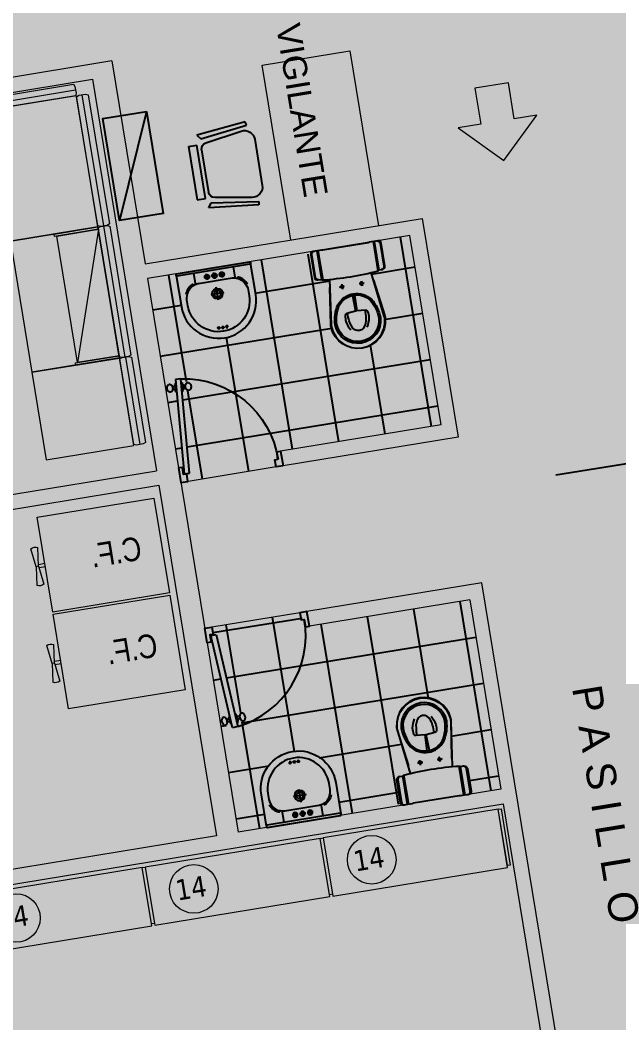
# Model space of a CAD drawing. Header units: metres. Extents: x 2 to 659295185, y -28 to 1124222152.
# Drawn here: x 655570.19 to 655574.24, y 1126618.64 to 1126625.43 of the extents above; entities that cross this region are included whole.
import ezdxf

# ---------------------------------------------------------------- set-up
doc = ezdxf.new("R2010")
doc.units = ezdxf.units.M
doc.header["$MEASUREMENT"] = 0
for name, pattern in [('CCSM_XREF_ESTRUCTURA15$0$DASHDOT', [1, 0.5, -0.25, 0, -0.25]), ('CONTINUA', [0]), ('DASHDOT', [1, 0.5, -0.25, 0, -0.25])]:
    doc.linetypes.add(name, pattern=pattern)
doc.layers.get('0').update_dxf_attribs({"linetype": 'CONTINUOUS'})
for name, color, linetype, lineweight in [('0-ESCALERAS', 100, 'CONTINUOUS', 9), ('LC-CODIGOS', 12, 'CONTINUOUS', 0), ('LC-EQUIPOS', 12, 'CONTINUOUS', 13), ('LC-MUEBLE MADERA', 12, 'CONTINUOUS', 9), ('LC-TEXTOS', 12, 'CONTINUOUS', 13), ('LOCALES ASIGNADOS', 41, 'DASHDOT', 0), ('mobiliario', 252, 'CONTINUOUS', 13), ('None', 12, 'CONTINUOUS', 5)]:
    doc.layers.add(name, color=color, linetype=linetype, lineweight=lineweight)
for name, color, linetype in [('1', 7, 'CONTINUOUS'), ('A-PARED', 2, 'CONTINUA'), ('E-CB-COLUMNA', 2, 'CONTINUOUS'), ('E-eje columna', 9, 'CCSM_XREF_ESTRUCTURA15$0$DASHDOT'), ('FMCHAIR', 12, 'CONTINUOUS'), ('PA', 2, 'CONTINUOUS'), ('PISO', 161, 'CONTINUOUS'), ('PUERTAS', 8, 'CONTINUOUS'), ('SANIT', 8, 'CONTINUOUS'), ('SILLAS', 2, 'CONTINUOUS'), ('TEXT', 5, 'CONTINUOUS')]:
    doc.layers.add(name, color=color, linetype=linetype)
doc.styles.add('A', font='arial.ttf')
doc.styles.add('LAURA', font='ARIALN.TTF')
doc.styles.get("Standard").update_dxf_attribs({"font": 'tahoma.ttf'})
pattern_1 = [(99.3179, (655592.12416, 1126547.12435), (-0.3133107, -0.051407), []), (189.3179, (655592.12416, 1126547.12435), (0.051407, -0.3133107), [])]

# ---------------------------------------------------------------- blocks, each defined once
blk = doc.blocks.new('14')
for points in [[(0, 0), (0.3867, 0), (0.3867, -0.02), (0, -0.02)], [(0.4, -0.02), (0, -0.02), (0, -1.22), (0.4, -1.22)], [(0, -1.22), (0.3867, -1.22), (0.3867, -1.24), (0, -1.24)]]:
    blk.add_lwpolyline(points, close=True)
at = {"layer": 'LC-CODIGOS', "color": 185}
blk.add_circle((0.1994, -0.9195), 0.1645, dxfattribs=at)
at = {"layer": 'LC-CODIGOS', "color": 185, "insert": (0.1211, -0.8327), "char_height": 0.13925, "width": 0.016231, "attachment_point": 3, "rotation": 90}
blk.add_mtext('14', dxfattribs=at)
blk = doc.blocks.new('CCSM_COLUMNA REC')
blk.add_lwpolyline([(-0.25, -0.25), (0.25, -0.25), (0.25, 0.25), (-0.25, 0.25)], close=True)
at = {"layer": 'E-eje columna'}
for p, q in [((0, -0.7889), (0, 0.7889)), ((-0.7737, 0), (0.7737, 0))]:
    blk.add_line(p, q, dxfattribs=at)
blk = doc.blocks.new('ADCS')
at = {"layer": 'PUERTAS', "color": 8}
for p, q in [((660763.5503, 1123928.8392), (660764.1903, 1123928.8846)), ((660764.1903, 1123928.8846), (660764.1927, 1123928.8475)), ((660763.5528, 1123928.8021), (660763.5503, 1123928.8392)), ((660764.1927, 1123928.8475), (660763.5528, 1123928.8021))]:
    blk.add_line(p, q, dxfattribs=at)
at = {"layer": 'PUERTAS', "color": 12}
for p, q in [((660763.5757, 1123928.8427), (660763.5758, 1123928.8409)), ((660763.5783, 1123928.8457), (660763.5863, 1123928.8462)), ((660763.5863, 1123928.8462), (660763.6252, 1123928.8488)), ((660763.587, 1123928.8481), (660763.5871, 1123928.8463)), ((660763.5896, 1123928.8511), (660763.6212, 1123928.8532)), ((660763.595, 1123928.868), (660763.5961, 1123928.8515)), ((660763.6136, 1123928.8692), (660763.6147, 1123928.8528)), ((660763.6241, 1123928.8506), (660763.6242, 1123928.8497)), ((660763.6241, 1123928.8506), (660763.6242, 1123928.8497)), ((660763.6331, 1123928.8493), (660763.6252, 1123928.8488)), ((660763.636, 1123928.8467), (660763.6362, 1123928.8449)), ((660763.5785, 1123928.8009), (660763.5783, 1123928.8027)), ((660763.5814, 1123928.7982), (660763.5894, 1123928.7988)), ((660763.5894, 1123928.7988), (660763.6283, 1123928.8013)), ((660763.5904, 1123928.797), (660763.5903, 1123928.7988)), ((660763.5933, 1123928.7944), (660763.6249, 1123928.7965)), ((660763.6009, 1123928.7784), (660763.5998, 1123928.7948)), ((660763.6195, 1123928.7796), (660763.6184, 1123928.796)), ((660763.6275, 1123928.7994), (660763.6274, 1123928.8004)), ((660763.6275, 1123928.7994), (660763.6274, 1123928.8004)), ((660763.6362, 1123928.8019), (660763.6283, 1123928.8013)), ((660763.6388, 1123928.8048), (660763.6387, 1123928.8067))]:
    blk.add_line(p, q, dxfattribs=at)
at = {"layer": 'PUERTAS', "color": 8}
for points in [[(660764.1456, 1123928.9153), (660764.2456, 1123928.9153), (660764.2456, 1123928.8672), (660764.1956, 1123928.8672), (660764.1956, 1123928.8888), (660764.1456, 1123928.8888)], [(660764.2456, 1123928.2153), (660764.2456, 1123928.2633), (660764.1956, 1123928.2633), (660764.1956, 1123928.2418), (660764.1456, 1123928.2418), (660764.1456, 1123928.2153)]]:
    blk.add_lwpolyline(points, close=True, dxfattribs=at)
at = {"layer": 'PUERTAS', "color": 12}
for centre, radius, start, end in [((660763.5898, 1123928.8853), 0.0135, 153.268, 183.77245), ((660763.5898, 1123928.8853), 0.0135, 183.77245, 214.27689), ((660763.5965, 1123928.882), 0.0209, 128.88236, 153.268), ((660763.601, 1123928.8763), 0.0282, 110.00913, 128.88236), ((660763.6044, 1123928.8671), 0.038, 93.77245, 110.00913), ((660763.6044, 1123928.8671), 0.038, 77.53576, 93.77245), ((660763.6065, 1123928.8767), 0.0282, 58.66253, 77.53576), ((660763.6103, 1123928.8829), 0.0209, 34.27689, 58.66253), ((660763.6098, 1123928.8904), 0.0209, 308.88236, 333.268), ((660763.6164, 1123928.8871), 0.0135, 3.77245, 34.27689), ((660763.6164, 1123928.8871), 0.0135, 333.268, 3.77245), ((660763.5785, 1123928.8429), 0.00279, 93.77245, 183.77245), ((660763.596, 1123928.8895), 0.0209, 214.27689, 238.66253), ((660763.5998, 1123928.8957), 0.0282, 238.66253, 257.53576), ((660763.5863, 1123928.8472), 0.00093, 273.77245, 18.24996), ((660763.5898, 1123928.8483), 0.00279, 93.77245, 198.24996), ((660763.6019, 1123928.9053), 0.038, 257.53576, 273.77245), ((660763.6019, 1123928.9053), 0.038, 273.77245, 290.00913), ((660763.6052, 1123928.8961), 0.0282, 290.00913, 308.88236), ((660763.6213, 1123928.8504), 0.00279, 3.77245, 93.77245), ((660763.6251, 1123928.8497), 0.00093, 183.77245, 273.77245), ((660763.6333, 1123928.8465), 0.00279, 3.77245, 93.77245), ((660763.5813, 1123928.801), 0.00279, 183.77245, 273.77245), ((660763.5981, 1123928.7605), 0.0135, 153.268, 183.77245), ((660763.5981, 1123928.7605), 0.0135, 183.77245, 214.27689), ((660763.6047, 1123928.7571), 0.0209, 128.88236, 153.268), ((660763.6042, 1123928.7647), 0.0209, 214.27689, 238.66253), ((660763.5895, 1123928.7978), 0.00093, 349.29494, 93.77245), ((660763.5932, 1123928.7972), 0.00279, 169.29494, 273.77245), ((660763.6093, 1123928.7515), 0.0282, 110.00913, 128.88236), ((660763.608, 1123928.7709), 0.0282, 238.66253, 257.53576), ((660763.6126, 1123928.7422), 0.038, 93.77245, 110.00913), ((660763.6101, 1123928.7804), 0.038, 257.53576, 273.77245), ((660763.6126, 1123928.7422), 0.038, 77.53576, 93.77245), ((660763.6101, 1123928.7804), 0.038, 273.77245, 290.00913), ((660763.6147, 1123928.7518), 0.0282, 58.66253, 77.53576), ((660763.6135, 1123928.7712), 0.0282, 290.00913, 308.88236), ((660763.6247, 1123928.7992), 0.00279, 273.77245, 3.77245), ((660763.6284, 1123928.8004), 0.00093, 93.77245, 183.77245), ((660763.6185, 1123928.758), 0.0209, 34.27689, 58.66253), ((660763.618, 1123928.7656), 0.0209, 308.88236, 333.268), ((660763.6247, 1123928.7622), 0.0135, 3.77245, 34.27689), ((660763.636, 1123928.8046), 0.00279, 273.77245, 3.77245), ((660763.6247, 1123928.7622), 0.0135, 333.268, 3.77245)]:
    blk.add_arc(centre, radius, start, end, dxfattribs=at)
at = {"layer": 'PUERTAS'}
blk.add_arc((660764.1903, 1123928.8846), 0.6429, 187.37841, 270.4761, dxfattribs=at)
blk = doc.blocks.new('mod')
at = {"color": 12, "linetype": 'Continuous', "lineweight": 5}
for p, q in [((10.5295, 36.0128), (10.537, 36.0302)), ((10.5295, 35.9675), (10.5295, 36.0128)), ((10.537, 36.0302), (11.422, 36.0302)), ((11.422, 36.0302), (11.4295, 36.0128)), ((11.4295, 36.0128), (11.437, 36.0302)), ((11.4295, 36.0128), (11.4295, 35.9675)), ((11.4295, 35.9675), (11.4295, 36.0128)), ((11.437, 36.0302), (12.322, 36.0302)), ((12.322, 36.0302), (12.3295, 36.0128)), ((12.3295, 36.0128), (12.3295, 35.9675)), ((11.4295, 35.9902), (10.5295, 35.9902)), ((10.537, 35.9502), (10.5295, 35.9675)), ((11.422, 35.9502), (10.537, 35.9502)), ((11.4295, 35.9675), (11.422, 35.9502)), ((12.3295, 35.9902), (11.4295, 35.9902)), ((11.437, 35.9502), (11.4295, 35.9675)), ((12.322, 35.9502), (11.437, 35.9502)), ((12.3295, 35.9675), (12.322, 35.9502)), ((10.935, 34.4647), (10.935, 35.0357)), ((10.9495, 35.0357), (10.9495, 34.4647))]:
    blk.add_line(p, q, dxfattribs=at)
at = {"color": 12, "linetype": 'Continuous', "lineweight": 5, "flags": 128}
blk.add_lwpolyline([(10.7323, 34.7502), (10.935, 34.4647), (10.935, 35.0357)], close=True, dxfattribs=at)
at = {"layer": 'mobiliario', "color": 12}
for p, q in [((12.3295, 35.9503), (11.4295, 35.9503)), ((11.4295, 35.9503), (11.4295, 35.3502)), ((12.3295, 35.3502), (12.3295, 35.9503)), ((11.4295, 35.3502), (12.3295, 35.3502))]:
    blk.add_line(p, q, dxfattribs=at)
at = {"layer": 'mobiliario', "color": 12, "linetype": 'Continuous', "lineweight": 5}
blk.add_line((11.13, 34.4502), (11.13, 35.0502), dxfattribs=at)
at = {"layer": 'None', "color": 12, "linetype": 'Continuous', "lineweight": 9}
for p, q in [((12.322, 36.0302), (12.3295, 36.0128)), ((12.3362, 36.0307), (12.9229, 36.0307)), ((12.9229, 36.0307), (12.9295, 36.0133)), ((12.9295, 36.0133), (12.9295, 35.968)), ((11.4295, 35.6502), (11.4295, 35.9502)), ((11.4295, 35.9502), (12.3295, 35.9502)), ((11.4456, 35.9502), (11.4456, 35.6502)), ((11.4456, 35.6647), (11.4456, 35.9502)), ((12.3135, 35.6502), (12.3135, 35.9502)), ((12.3135, 35.9502), (12.3135, 35.6647)), ((12.3295, 35.9675), (12.322, 35.9502)), ((12.3295, 35.9907), (12.9295, 35.9907)), ((12.3295, 35.9502), (12.3295, 35.6502)), ((12.9229, 35.9507), (12.3362, 35.9507)), ((12.9295, 35.968), (12.9229, 35.9507)), ((11.4456, 35.6502), (11.4295, 35.6502)), ((12.3295, 35.6502), (12.3135, 35.6502))]:
    blk.add_line(p, q, dxfattribs=at)
at = {"layer": 'None', "color": 12}
for p, q in [((12.3295, 36.0133), (12.3362, 36.0307)), ((12.3295, 35.968), (12.3295, 36.0133)), ((10.4495, 35.9427), (10.4669, 35.9502)), ((10.4495, 35.0577), (10.4495, 35.9427)), ((10.4669, 35.9502), (10.5122, 35.9502)), ((10.4895, 35.0502), (10.4895, 35.9502)), ((10.5122, 35.9502), (10.5295, 35.9427)), ((10.5295, 35.9427), (10.5295, 35.0577)), ((12.3362, 35.9507), (12.3295, 35.968)), ((10.4669, 35.0502), (10.4495, 35.0577)), ((10.4669, 35.0502), (10.4495, 35.0435)), ((10.5122, 35.0502), (10.4669, 35.0502)), ((10.5122, 35.0502), (10.4669, 35.0502)), ((10.4895, 35.0502), (10.4895, 34.4502)), ((10.5295, 35.0577), (10.5122, 35.0502)), ((10.5295, 35.0435), (10.5122, 35.0502)), ((11.13, 35.0502), (10.53, 35.0502)), ((10.53, 35.0502), (10.53, 34.4502)), ((10.4495, 35.0435), (10.4495, 34.4568)), ((10.5295, 34.4568), (10.5295, 35.0435)), ((10.4495, 34.4568), (10.4669, 34.4502)), ((10.4669, 34.4502), (10.5122, 34.4502)), ((10.5122, 34.4502), (10.5295, 34.4568)), ((10.5362, 34.4502), (10.5295, 34.4328)), ((10.5295, 34.4328), (10.5295, 34.3875)), ((10.53, 34.4502), (11.13, 34.4502)), ((11.1229, 34.4502), (10.5362, 34.4502)), ((11.1295, 34.4328), (11.1229, 34.4502)), ((11.1295, 34.3875), (11.1295, 34.4328)), ((11.1295, 34.4102), (10.5295, 34.4102)), ((10.5362, 34.3702), (10.5295, 34.3875)), ((10.5362, 34.3702), (11.1229, 34.3702)), ((11.1229, 34.3702), (11.1295, 34.3875))]:
    blk.add_line(p, q, dxfattribs=at)
at = {"layer": 'None', "color": 12, "flags": 128}
for points in [[(11.4295, 35.3502), (11.4295, 35.9502), (10.5295, 35.9502), (10.5295, 35.0502), (11.13, 35.0502)], [(10.5295, 35.0357), (10.5295, 35.0502), (10.9495, 35.0502), (10.9495, 35.0357)], [(10.5295, 34.4647), (10.5295, 35.0357), (10.7323, 34.7502)], [(10.5295, 34.4502), (10.5295, 34.4647), (10.9495, 34.4647), (10.9495, 34.4502)]]:
    blk.add_lwpolyline(points, close=True, dxfattribs=at)
at = {"layer": 'None', "color": 12, "linetype": 'Continuous', "lineweight": 9}
for points in [[(11.4456, 35.9502), (12.3135, 35.6647), (11.4456, 35.6647)], [(12.3295, 35.9507), (12.3295, 35.3502), (12.9295, 35.3502), (12.9295, 35.9507)]]:
    blk.add_lwpolyline(points, close=True, dxfattribs=at)
blk = doc.blocks.new('AVDF')
at = {"color": 12}
for p, q in [((477.5505, -453.2077), (477.4248, -453.1921)), ((477.5505, -453.2077), (477.6763, -453.1921)), ((477.5505, -453.2242), (477.4248, -453.2398)), ((477.5505, -453.2077), (477.5505, -453.2242)), ((477.5505, -453.2242), (477.6763, -453.2398))]:
    blk.add_line(p, q, dxfattribs=at)
blk.add_lwpolyline([(477.2294, -453.163), (477.8794, -453.163), (477.8794, -452.363), (477.2294, -452.363)], close=True, dxfattribs=at)
for points in [[(477.5393, -453.163), (477.5393, -453.2063)], [(477.5612, -453.163), (477.5612, -453.2064)]]:
    blk.add_lwpolyline(points, dxfattribs=at)
for centre, start, end in [((477.4652, -453.216), 149.39535, 210.60465), ((477.6359, -453.216), 329.39535, 30.60465)]:
    blk.add_arc(centre, 0.0469, start, end, dxfattribs=at)
at = {"layer": 'LC-TEXTOS', "color": 12, "style": 'LAURA'}
blk.add_text('C.F.', height=0.16008, rotation=270, dxfattribs=at).set_placement((477.4816, -452.5018))
blk = doc.blocks.new('eet')
at = {"layer": 'SANIT'}
for p, q in [((-0.5324, -402.3571), (-0.5324, -402.5535)), ((-0.5274, -402.3571), (-0.5274, -402.5577)), ((-0.5249, -402.3571), (-0.5249, -402.5583)), ((-0.1459, -402.3571), (-0.1459, -402.5583)), ((-0.1434, -402.3571), (-0.1434, -402.5577)), ((-0.1384, -402.3571), (-0.1384, -402.5535)), ((-0.4196, -402.6241), (-0.3852, -402.6241)), ((-0.4024, -402.6069), (-0.4024, -402.6413)), ((-0.2512, -402.6241), (-0.2856, -402.6241)), ((-0.2684, -402.6069), (-0.2684, -402.6413)), ((-0.3429, -402.6943), (-0.3396, -402.8029)), ((-0.3279, -402.6943), (-0.3312, -402.8029))]:
    blk.add_line(p, q, dxfattribs=at)
for points in [[(-0.5256, -402.5582, -0.1749), (-0.5287, -402.5568), (-0.5309, -402.5545, 0.198912), (-0.5345, -402.5531), (-0.5574, -402.5531, -0.414214), (-0.5774, -402.5331), (-0.5774, -402.3771, -0.414214), (-0.5574, -402.3571), (-0.5006, -402.3571, -0.116434), (-0.4984, -402.3576), (-0.4945, -402.3595, 0.116434), (-0.4922, -402.3601), (-0.3354, -402.3601), (-0.1786, -402.3601, 0.116434), (-0.1764, -402.3595), (-0.1725, -402.3576, -0.116434), (-0.1702, -402.3571), (-0.1134, -402.3571, -0.414214), (-0.0934, -402.3771), (-0.0934, -402.5331, -0.414214), (-0.1134, -402.5531), (-0.1363, -402.5531, 0.198912), (-0.1399, -402.5545), (-0.1421, -402.5568, -0.1749), (-0.1452, -402.5582, -0.046434)], [(-0.3354, -403.0221, 0.401491), (-0.1796, -402.8729, 0.132542), (-0.2203, -402.7409, 0.493918), (-0.4506, -402.7409, 0.132542), (-0.4913, -402.8729, 0.401491)], [(-0.3354, -403.0101, 0.401491), (-0.1915, -402.8723, 0.132006), (-0.229, -402.746, 0.487921), (-0.4418, -402.746, 0.132006), (-0.4793, -402.8723, 0.401491)]]:
    blk.add_lwpolyline(points, format="xyb", close=True, dxfattribs=at)
for points in [[(-0.5504, -402.3571, 0.414214), (-0.5704, -402.3771), (-0.5704, -402.5331, 0.414214), (-0.5504, -402.5531)], [(-0.1204, -402.5531, 0.414214), (-0.1004, -402.5331), (-0.1004, -402.3771, 0.414214), (-0.1204, -402.3571, 0.414214)], [(-0.1929, -402.5621), (-0.1531, -402.8666, -0.059127), (-0.1527, -402.8842, -0.391184), (-0.3354, -403.0541, -0.391184), (-0.5181, -402.8842, -0.059127), (-0.5177, -402.8666), (-0.4779, -402.5621)], [(-0.4849, -402.6155), (-0.5206, -402.8665, 0.06092), (-0.5211, -402.8847, 0.390921), (-0.3354, -403.0571, 0.390921), (-0.1498, -402.8847, 0.06092), (-0.1502, -402.8665), (-0.1859, -402.6155)], [(-0.3919, -402.922, -0.094673), (-0.4152, -402.8611, -0.071991), (-0.4128, -402.8193, -0.316334), (-0.3996, -402.8082), (-0.3396, -402.8029, -0.440011), (-0.3354, -402.7983, -0.440011), (-0.3312, -402.8029), (-0.2712, -402.8082, -0.316334), (-0.258, -402.8193, -0.071991), (-0.2556, -402.8611, -0.094673), (-0.2789, -402.922, -0.094673)], [(-0.3954, -402.8078, 0.031789), (-0.3919, -402.8611, 0.176177), (-0.3641, -402.927, 0.153915), (-0.3354, -402.9361, 0.153915), (-0.3067, -402.927, 0.176177), (-0.2789, -402.8611, 0.031789), (-0.2754, -402.8078)]]:
    blk.add_lwpolyline(points, format="xyb", dxfattribs=at)
for centre in [(-0.4024, -402.6241), (-0.2684, -402.6241)]:
    blk.add_circle(centre, 0.009, dxfattribs=at)
blk = doc.blocks.new('sss')
at = {"layer": 'SANIT', "color": 8}
for p, q in [((660771.3419, 1123888.4355), (660771.3, 1123888.4355)), ((660771.3209, 1123888.4565), (660771.3209, 1123888.4145)), ((660771.3209, 1123888.4055), (660771.3209, 1123888.3635)), ((660771.4449, 1123888.4296), (660771.4449, 1123888.3393)), ((660771.6876, 1123888.4125), (660771.6663, 1123888.4125)), ((660771.3419, 1123888.3845), (660771.3, 1123888.3845)), ((660771.3419, 1123888.3335), (660771.3, 1123888.3335)), ((660771.3209, 1123888.3545), (660771.3209, 1123888.3125)), ((660771.4901, 1123888.3845), (660771.3998, 1123888.3845)), ((660771.6876, 1123888.3845), (660771.6663, 1123888.3845)), ((660771.6876, 1123888.3565), (660771.6663, 1123888.3565)), ((660771.6769, 1123888.3952), (660771.6769, 1123888.3738))]:
    blk.add_line(p, q, dxfattribs=at)
for points in [[(660771.2829, 1123888.1345, -0.414214), (660771.2779, 1123888.1295), (660771.2719, 1123888.1295, -0.414214), (660771.2669, 1123888.1345), (660771.2669, 1123888.6345, -0.414214), (660771.2719, 1123888.6395), (660771.2779, 1123888.6395, -0.414214), (660771.2829, 1123888.6345)], [(660771.6792, 1123888.4132, 0.065152), (660771.6784, 1123888.4159, 0.077931), (660771.6772, 1123888.4179, 0.107177), (660771.6754, 1123888.4192, 0.14408), (660771.6737, 1123888.4194, 0.14408), (660771.6722, 1123888.4187, 0.107177), (660771.6709, 1123888.4169, 0.077931), (660771.6703, 1123888.4146, 0.065152), (660771.6703, 1123888.4118, 0.065152), (660771.6711, 1123888.4091, 0.077931), (660771.6724, 1123888.4071, 0.107177), (660771.6742, 1123888.4058, 0.14408), (660771.6759, 1123888.4056, 0.14408), (660771.6774, 1123888.4063, 0.107177), (660771.6787, 1123888.4081, 0.077931), (660771.6793, 1123888.4104, 0.065152)], [(660771.6792, 1123888.3558, -0.065152), (660771.6784, 1123888.3531, -0.077931), (660771.6772, 1123888.3511, -0.107177), (660771.6754, 1123888.3498, -0.14408), (660771.6737, 1123888.3496, -0.14408), (660771.6722, 1123888.3503, -0.107177), (660771.6709, 1123888.3521, -0.077931), (660771.6703, 1123888.3544, -0.065152), (660771.6703, 1123888.3572, -0.065152), (660771.6711, 1123888.3599, -0.077931), (660771.6724, 1123888.3619, -0.107177), (660771.6742, 1123888.3632, -0.14408), (660771.6759, 1123888.3634, -0.14408), (660771.6774, 1123888.3627, -0.107177), (660771.6787, 1123888.3609, -0.077931), (660771.6793, 1123888.3586, -0.065152)], [(660771.6724, 1123888.3845, 0.065152), (660771.6728, 1123888.3817, 0.077931), (660771.6738, 1123888.3795, 0.107177), (660771.6753, 1123888.378, 0.14408), (660771.6769, 1123888.3775, 0.14408), (660771.6785, 1123888.378, 0.107177), (660771.6801, 1123888.3795, 0.077931), (660771.6811, 1123888.3817, 0.065152), (660771.6814, 1123888.3845, 0.065152), (660771.6811, 1123888.3873, 0.077931), (660771.6801, 1123888.3894, 0.107177), (660771.6785, 1123888.391, 0.14408), (660771.6769, 1123888.3915, 0.14408), (660771.6753, 1123888.391, 0.107177), (660771.6738, 1123888.3894, 0.077931), (660771.6728, 1123888.3873, 0.065152)]]:
    blk.add_lwpolyline(points, format="xyb", close=True, dxfattribs=at)
for points in [[(660771.2779, 1123888.1295), (660771.4929, 1123888.1295, 1), (660771.4929, 1123888.6395), (660771.2779, 1123888.6395)], [(660771.4152, 1123888.5965, 0.1784), (660771.3566, 1123888.5438, 1), (660771.3654, 1123888.5391, -0.26649), (660771.4529, 1123888.5945), (660771.4929, 1123888.5945, -1), (660771.4929, 1123888.1745), (660771.4529, 1123888.1745, -0.26649), (660771.3654, 1123888.2299, 1), (660771.3566, 1123888.2252, 0.1784), (660771.4152, 1123888.1725, 0.1784)], [(660771.3674, 1123888.5426, 0.089931), (660771.3579, 1123888.4906, 0.089931)], [(660771.2829, 1123888.5195), (660771.3529, 1123888.5195, -0.414214), (660771.3579, 1123888.5145), (660771.3579, 1123888.2545, -0.414214), (660771.3529, 1123888.2495), (660771.2829, 1123888.2495)], [(660771.3579, 1123888.2784, 0.089931), (660771.3674, 1123888.2264, 0.089931)]]:
    blk.add_lwpolyline(points, format="xyb", dxfattribs=at)
for centre, radius in [((660771.3209, 1123888.4355), 0.0155), ((660771.4449, 1123888.3845), 0.0355), ((660771.4449, 1123888.3845), 0.0225), ((660771.3209, 1123888.3845), 0.0155), ((660771.3209, 1123888.3335), 0.0155)]:
    blk.add_circle(centre, radius, dxfattribs=at)
blk = doc.blocks.new('AA18B')
for p, q in [((-0.181, 0.506), (-0.734, 0.417)), ((-1, 0.406), (-0.875, 0.406)), ((-1, -0.406), (-1, 0.406)), ((-0.875, 0.406), (-0.875, -0.406)), ((-0.812, 0.325), (-0.812, -0.325)), ((0, -0.352), (0, 0.352)), ((-1, -0.406), (-0.875, -0.406)), ((-0.734, -0.417), (-0.181, -0.506))]:
    blk.add_line(p, q)
for centre, radius, start, end in [((-0.156, 0.352), 0.156, 0, 99.1102), ((-0.719, 0.325), 0.0938, 99.1102, 180), ((-0.719, -0.325), 0.0938, 180, 260.8898), ((-0.156, -0.352), 0.156, 260.8898, 0)]:
    blk.add_arc(centre, radius, start, end)
blk = doc.blocks.new('SC')
at = {"layer": 'FMCHAIR'}
for p, q in [((-278.9, -158.1), (-242.5, 180)), ((-212.2, 158.1), (-254.6, -162.5)), ((-242.5, 180), (-212.2, 158.1)), ((256, 180), (225.7, 158.1)), ((225.7, 158.1), (268.1, -162.5)), ((292.3, -158.1), (256, 180)), ((-254.6, -162.5), (-278.9, -158.1)), ((268.1, -162.5), (292.3, -158.1))]:
    blk.add_line(p, q, dxfattribs=at)
at = {"layer": 'FMCHAIR', "xscale": 450, "yscale": 450, "zscale": 450, "rotation": 270}
blk.add_blockref('AA18B', (6.7, -202), dxfattribs=at)
blk = doc.blocks.new('sa da')
at = {"layer": '1'}
h = blk.add_hatch(color=256, dxfattribs=at)
h.dxf.hatch_style = 1
h.paths.add_polyline_path([(-83.3009, -4.7464), (-82.6009, -5.0464), (-82.6009, -4.7464)])
blk.add_line((-83.3009, -4.7464), (-82.6009, -5.0464), dxfattribs=at)
blk.add_lwpolyline([(-83.3009, -4.7464), (-82.6009, -4.7464), (-82.6009, -5.0464), (-83.3009, -5.0464)], close=True, dxfattribs=at)

msp = doc.modelspace()

# ---------------------------------------------------------------- hatches: boundary and pattern name
at = {"layer": 'LOCALES ASIGNADOS'}
msp.add_hatch(color=256, dxfattribs=at).paths.add_polyline_path([(655573.6331, 1126634.5074), (655553.8917, 1126631.272), (655555.8356, 1126619.4144), (655554.4093, 1126619.1806), (655558.2966, 1126595.4672), (655554.0154, 1126594.7654), (655555.9762, 1126582.7407), (655581.4343, 1126586.9137)])
at = {"layer": 'PISO', "ltscale": 1.5}
h = msp.add_hatch(dxfattribs=at)
h.set_pattern_fill('NET', color=256, scale=0.1, angle=-260.6757, style=0)
h.set_pattern_definition(pattern_1)
h.paths.add_polyline_path([(655571.9198, 1126622.4018), (655571.9249, 1126622.5039), (655573.0366, 1126622.6861), (655572.8263, 1126623.969), (655572.6659, 1126623.9427), (655572.6364, 1126623.8899), (655572.6572, 1126623.7629), (655572.5637, 1126623.7182), (655572.6522, 1126623.4241), (655572.6485, 1126623.3387), (655572.5796, 1126623.238), (655572.5031, 1126623.2067), (655572.3921, 1126623.223), (655572.3179, 1126623.2877), (655572.2895, 1126623.3648), (655572.2863, 1126623.518), (655572.2825, 1126623.6721), (655572.2286, 1126623.6633), (655572.1795, 1126623.6847), (655572.1673, 1126623.7591), (655572.1543, 1126623.8386), (655572.1078, 1126623.8513), (655571.7859, 1126623.7985), (655571.7475, 1126623.7811), (655571.7725, 1126623.6282), (655571.7856, 1126623.5233), (655571.7673, 1126623.4329), (655571.7135, 1126623.35), (655571.6313, 1126623.2934), (655571.5586, 1126623.2742), (655571.4898, 1126623.2759), (655571.4099, 1126623.303), (655571.3447, 1126623.3531), (655571.3161, 1126623.3897), (655571.2905, 1126623.4418), (655571.273, 1126623.5228), (655571.2573, 1126623.6188), (655571.2499, 1126623.6945), (655571.2013, 1126623.7027), (655571.05, 1126623.6779), (655571.2602, 1126622.395), (655571.2864, 1126622.3993), (655571.2862, 1126622.4811), (655571.2495, 1126622.8814), (655571.1947, 1126622.9108), (655571.1824, 1126622.9404), (655571.1873, 1126622.9544), (655571.2391, 1126622.9948), (655571.2761, 1126622.9984), (655571.329, 1126622.9731), (655571.3405, 1126622.9626), (655571.3442, 1126622.9396), (655571.3298, 1126622.9207), (655571.2853, 1126622.8984), (655571.3348, 1126622.3595), (655571.3158, 1126622.3535), (655571.3239, 1126622.3041)])
h = msp.add_hatch(dxfattribs=at)
h.set_pattern_fill('NET', color=256, scale=0.1, angle=-260.6757, style=0)
h.set_pattern_definition(pattern_1)
h.paths.add_polyline_path([(655572.0815, 1126621.4149), (655572.1189, 1126621.3197), (655573.2306, 1126621.5019), (655573.4408, 1126620.219), (655573.2804, 1126620.1927), (655573.2355, 1126620.2334), (655573.2147, 1126620.3603), (655573.1118, 1126620.3729), (655573.1019, 1126620.6798), (655573.0712, 1126620.7595), (655572.9737, 1126620.833), (655572.8912, 1126620.8383), (655572.7912, 1126620.7874), (655572.7416, 1126620.7024), (655572.7392, 1126620.6202), (655572.7851, 1126620.4741), (655572.8306, 1126620.3268), (655572.7768, 1126620.318), (655572.7371, 1126620.282), (655572.7493, 1126620.2076), (655572.7623, 1126620.1281), (655572.7223, 1126620.1013), (655572.4004, 1126620.0485), (655572.3584, 1126620.0528), (655572.3334, 1126620.2056), (655572.3122, 1126620.3093), (655572.2661, 1126620.3891), (655572.1886, 1126620.4505), (655572.0926, 1126620.4779), (655572.0176, 1126620.4729), (655571.953, 1126620.4492), (655571.8859, 1126620.3981), (655571.8401, 1126620.3298), (655571.8247, 1126620.286), (655571.817, 1126620.2284), (655571.8263, 1126620.1461), (655571.842, 1126620.0501), (655571.8593, 1126619.976), (655571.8158, 1126619.9527), (655571.6645, 1126619.9279), (655571.4543, 1126621.2108), (655571.4804, 1126621.2151), (655571.5064, 1126621.1375), (655571.5993, 1126620.7465), (655571.5567, 1126620.7011), (655571.5546, 1126620.6691), (655571.5637, 1126620.6574), (655571.6256, 1126620.6356), (655571.6619, 1126620.644), (655571.704, 1126620.6849), (655571.7115, 1126620.6986), (655571.7077, 1126620.7216), (655571.688, 1126620.7348), (655571.6387, 1126620.7418), (655571.5136, 1126621.2683), (655571.4936, 1126621.2679), (655571.4856, 1126621.3173)])

# ---------------------------------------------------------------- linework, layer by layer
at = {"layer": '0-ESCALERAS', "color": 3, "lineweight": 5}
msp.add_lwpolyline([(655573.1533, 1126624.6979), (655573.4621, 1126624.4761), (655573.6839, 1126624.7849), (655573.5323, 1126624.76), (655573.4924, 1126625.0034), (655573.265, 1126624.9661), (655573.3049, 1126624.7228)], close=True, dxfattribs=at)
at = {"layer": 'PA', "lineweight": 5}
for p, q in [((655570.8086, 1126625.1513), (655566.2455, 1126624.4035)), ((655570.8086, 1126625.1513), (655571.0338, 1126623.7766)), ((655567.2979, 1126624.4747), (655570.6767, 1126625.0283)), ((655570.6767, 1126625.0283), (655571.1113, 1126622.3764)), ((655571.0338, 1126623.7766), (655572.9089, 1126624.0839)), ((655572.9089, 1126624.0839), (655573.1514, 1126622.6036)), ((655572.8263, 1126623.969), (655571.05, 1126623.6779)), ((655573.0366, 1126622.6861), (655572.8263, 1126623.969)), ((655571.05, 1126623.6779), (655571.6645, 1126619.9279)), ((655573.0366, 1126622.6861), (655571.951, 1126622.5082)), ((655573.1514, 1126622.6036), (655571.9672, 1126622.4095)), ((655571.9672, 1126622.4095), (655571.951, 1126622.5082)), ((655567.6337, 1126621.8066), (655571.1113, 1126622.3764)), ((655567.6499, 1126621.7079), (655571.1275, 1126622.2778)), ((655571.1275, 1126622.2778), (655571.5165, 1126619.9037)), ((655573.3131, 1126621.6168), (655572.1289, 1126621.4227)), ((655574.1953, 1126616.2335), (655573.3131, 1126621.6168)), ((655573.2306, 1126621.5019), (655572.1451, 1126621.324)), ((655573.2306, 1126621.5019), (655573.4408, 1126620.219)), ((655572.1289, 1126621.4227), (655572.1451, 1126621.324)), ((655573.4408, 1126620.219), (655571.6645, 1126619.9279)), ((655567.315, 1126619.1139), (655573.4572, 1126620.1204)), ((655573.4572, 1126620.1204), (655574.0967, 1126616.2174)), ((655571.5165, 1126619.9037), (655567.2495, 1126619.2045))]:
    msp.add_line(p, q, dxfattribs=at)
at = {"layer": 'PA', "color": 7, "linetype": 'ByBlock', "lineweight": 5, "ltscale": 0.1}
msp.add_lwpolyline([(655572.0207, 1126623.9383), (655571.8266, 1126625.1227), (655572.4188, 1126625.2196), (655572.6128, 1126624.0353)], dxfattribs=at)
at = {"layer": 'PISO', "lineweight": 5, "ltscale": 1.5}
for p, q in [((655571.9198, 1126622.4018), (655571.3239, 1126622.3041)), ((655572.0815, 1126621.4149), (655571.4856, 1126621.3173))]:
    msp.add_line(p, q, dxfattribs=at)

# ---------------------------------------------------------------- block references
at = {"layer": '1', "rotation": 279.3060142567773}
msp.add_blockref('sa da', (655589.197, 1126543.3725), dxfattribs=at)
at = {"layer": 'A-PARED', "lineweight": 5, "xscale": -1, "rotation": 9.30573124923625}
msp.add_blockref('eet', (655506.9967, 1127020.9051), dxfattribs=at)
at = {"layer": 'A-PARED', "color": 5, "lineweight": 5, "ltscale": 0.01, "rotation": 279.3060142567773}
msp.add_blockref('CCSM_COLUMNA REC', (655574.5922, 1126622.4752), dxfattribs=at)
at = {"layer": 'A-PARED', "lineweight": 5, "rotation": 189.3062972664756}
msp.add_blockref('eet', (655637.7395, 1126223.032), dxfattribs=at)
at = {"layer": 'E-CB-COLUMNA', "lineweight": 5, "rotation": 279.3060142567773}
msp.add_blockref('CCSM_COLUMNA REC', (655574.5922, 1126622.4752), dxfattribs=at)
at = {"layer": 'LC-EQUIPOS', "lineweight": 5, "rotation": 279.3060142567773}
msp.add_blockref('mod', (655533.3893, 1126629.4935), dxfattribs=at)
at = {"layer": 'LC-EQUIPOS', "lineweight": 5, "xscale": -1, "rotation": 279.3065802213582}
for p in [(656094.7827, 1126223.7561), (656094.8903, 1126223.0998)]:
    msp.add_blockref('AVDF', p, dxfattribs=at)
at = {"layer": 'LC-MUEBLE MADERA', "rotation": 279.3042740399459}
for p in [(655573.4423, 1126620.0872), (655572.2384, 1126619.89), (655571.0344, 1126619.6927)]:
    msp.add_blockref('14', p, dxfattribs=at)
at = {"layer": 'PA', "lineweight": 5}
for name, p, rotation in [('sss', (-560374.3982, 1596963.3675), 279.3057312558186), ('ADCS', (1871560.8386, 656307.1879), 99.3062972598933)]:
    msp.add_blockref(name, p, dxfattribs=dict(at, rotation=rotation))
at = {"layer": 'PA', "lineweight": 5, "xscale": -1}
for name, p, rotation in [('ADCS', (1657861.5239, 1960432.7392), 99.30573125581859), ('sss', (-346668.7692, 292799.282), 279.3062972598933)]:
    msp.add_blockref(name, p, dxfattribs=dict(at, rotation=rotation))
at = {"layer": 'SILLAS', "lineweight": 5, "xscale": -0.001000531061791424, "yscale": 0.001000531017780304, "zscale": 0.001000531130073599, "rotation": 99.30601600333353}
msp.add_blockref('SC', (655571.6004, 1126624.4389), dxfattribs=at)

# ---------------------------------------------------------------- texts
at = {"layer": 'TEXT', "color": 3, "lineweight": 5, "style": 'A'}
for s, height, rotation, p in [('VIGILANTE', 0.1625, 279.30523, (655571.9197, 1126625.3902)), ('P A S I L L O', 0.2, 279.30621, (655573.9227, 1126620.9065))]:
    msp.add_text(s, height=height, rotation=rotation, dxfattribs=at).set_placement(p)

doc.saveas('drawing.dxf')
